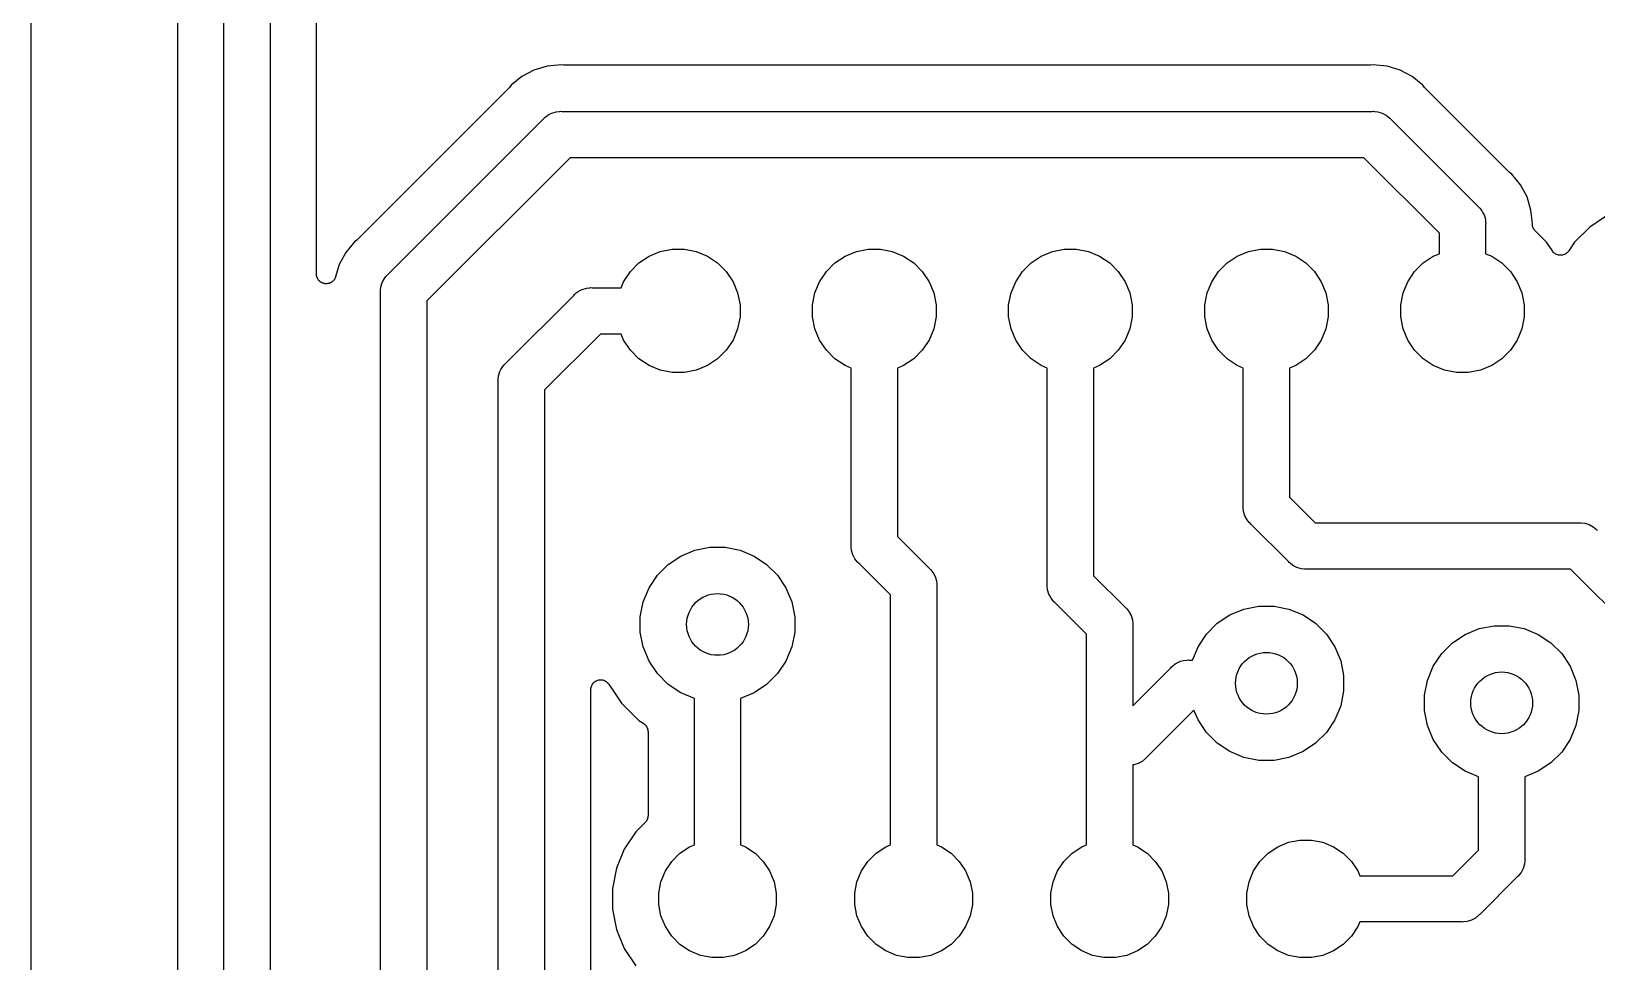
# Model space of a CAD drawing. Extents: x 102.4 to 160.8, y -97.5 to -19.5.
# Drawn here: x 102.36 to 122.64, y -51.62 to -39.56 of the extents above; entities that cross this region are included whole.
import ezdxf

# ---------------------------------------------------------------- set-up
doc = ezdxf.new("R2010")
doc.units = 0
doc.layers.add('BLACK', color=7, linetype='CONTINUOUS')

msp = doc.modelspace()

# ---------------------------------------------------------------- linework, layer by layer
at = {"layer": 'BLACK', "linetype": 'CONTINUOUS'}
for p, q in [((102.362, -97.409), (102.362, -19.939)), ((104.856, -70.0893), (104.856, -28.9707)), ((104.256, -29.0065), (104.256, -70.0536)), ((105.456, -29.0803), (105.456, -69.9797)), ((106.056, -42.7011), (106.056, -29.3814)), ((108.718, -40.1421), (108.581, -40.2545)), ((108.874, -40.0585), (108.718, -40.1421)), ((109.044, -40.007), (108.874, -40.0585)), ((109.182, -39.9934), (109.044, -40.007)), ((109.22, -39.9896), (109.182, -39.9934)), ((109.182, -39.9934), (109.182, -39.9934)), ((109.258, -39.9934), (109.22, -39.9896)), ((109.263, -39.9934), (109.258, -39.9934)), ((109.269, -39.994), (109.263, -39.9934)), ((109.27, -39.994), (109.269, -39.994)), ((119.699, -39.994), (109.27, -39.994)), ((119.704, -39.9935), (119.699, -39.994)), ((119.71, -39.9935), (119.704, -39.9935)), ((119.711, -39.9934), (119.71, -39.9935)), ((119.749, -39.9896), (119.711, -39.9934)), ((119.787, -39.9934), (119.749, -39.9896)), ((119.926, -40.007), (119.787, -39.9934)), ((119.787, -39.9934), (119.787, -39.9934)), ((120.095, -40.0585), (119.926, -40.007)), ((120.252, -40.1421), (120.095, -40.0585)), ((120.389, -40.2545), (120.252, -40.1421)), ((108.548, -40.2933), (106.587, -42.2539)), ((108.551, -40.2891), (108.548, -40.2933)), ((108.555, -40.2854), (108.551, -40.2891)), ((108.556, -40.284), (108.555, -40.2854)), ((108.581, -40.2545), (108.556, -40.284)), ((120.413, -40.284), (120.389, -40.2545)), ((120.417, -40.2878), (120.413, -40.284)), ((120.42, -40.292), (120.417, -40.2878)), ((120.421, -40.2933), (120.42, -40.292)), ((121.505, -41.3766), (120.421, -40.2933)), ((106.986, -42.7034), (108.997, -40.6923)), ((108.997, -40.6923), (109.007, -40.6808)), ((109.007, -40.6808), (109.02, -40.6701)), ((109.02, -40.6701), (109.053, -40.6434)), ((109.053, -40.6434), (109.085, -40.6258)), ((109.085, -40.6258), (109.105, -40.6155)), ((109.105, -40.6155), (109.161, -40.5983)), ((109.161, -40.5983), (109.205, -40.594)), ((109.205, -40.594), (109.22, -40.5925)), ((109.205, -40.594), (109.205, -40.594)), ((109.22, -40.5925), (109.235, -40.594)), ((109.235, -40.594), (119.735, -40.594)), ((119.735, -40.594), (119.749, -40.5925)), ((119.749, -40.5925), (119.764, -40.594)), ((119.764, -40.594), (119.764, -40.594)), ((119.764, -40.594), (119.808, -40.5983)), ((119.808, -40.5983), (119.865, -40.6155)), ((119.865, -40.6155), (119.917, -40.6434)), ((119.917, -40.6434), (119.963, -40.6808)), ((119.963, -40.6808), (119.972, -40.6923)), ((119.972, -40.6923), (121.106, -41.8261)), ((109.344, -41.194), (107.488, -43.0503)), ((119.625, -41.194), (109.344, -41.194)), ((120.604, -42.1729), (119.625, -41.194)), ((121.509, -41.38), (121.505, -41.3766)), ((121.513, -41.3838), (121.509, -41.38)), ((121.514, -41.3849), (121.513, -41.3838)), ((121.543, -41.4092), (121.514, -41.3849)), ((121.656, -41.5462), (121.543, -41.4092)), ((121.74, -41.7025), (121.656, -41.5462)), ((121.791, -41.8722), (121.74, -41.7025)), ((121.106, -41.8261), (121.117, -41.8355)), ((121.117, -41.8355), (121.127, -41.8469)), ((121.127, -41.8469), (121.155, -41.8812)), ((121.155, -41.8812), (121.169, -41.9074)), ((121.169, -41.9074), (121.183, -41.9333)), ((121.183, -41.9333), (121.2, -41.9898)), ((121.805, -42.0105), (121.791, -41.8722)), ((122.781, -41.9393), (122.552, -42.0925)), ((120.604, -42.4383), (120.604, -42.1729)), ((121.2, -41.9898), (121.204, -42.0339)), ((121.204, -42.0339), (121.204, -42.0339)), ((121.204, -42.0339), (121.205, -42.0486)), ((121.205, -42.0486), (121.204, -42.0634)), ((121.204, -42.0634), (121.204, -42.4383)), ((121.805, -42.0106), (121.805, -42.0105)), ((121.809, -42.0566), (121.805, -42.0106)), ((121.809, -42.0576), (121.809, -42.0566)), ((121.809, -42.0644), (121.809, -42.0576)), ((121.81, -42.0699), (121.809, -42.0644)), ((121.811, -42.0755), (121.81, -42.0699)), ((121.813, -42.0821), (121.811, -42.0755)), ((121.814, -42.0888), (121.813, -42.0821)), ((121.816, -42.0939), (121.814, -42.0888)), ((121.818, -42.0993), (121.816, -42.0939)), ((121.821, -42.1054), (121.818, -42.0993)), ((121.823, -42.1117), (121.821, -42.1054)), ((121.827, -42.1163), (121.823, -42.1117)), ((121.829, -42.1213), (121.827, -42.1163)), ((121.833, -42.1266), (121.829, -42.1213)), ((121.837, -42.1323), (121.833, -42.1266)), ((121.841, -42.1363), (121.837, -42.1323)), ((121.845, -42.1407), (121.841, -42.1363)), ((121.846, -42.1419), (121.845, -42.1407)), ((121.991, -42.2876), (121.846, -42.1419)), ((122.552, -42.0925), (122.357, -42.2876)), ((106.549, -42.2865), (106.436, -42.4236)), ((106.578, -42.2623), (106.549, -42.2865)), ((106.582, -42.2585), (106.578, -42.2623)), ((106.586, -42.2552), (106.582, -42.2585)), ((106.587, -42.2539), (106.586, -42.2552)), ((110.511, -42.4107), (110.665, -42.38)), ((110.665, -42.38), (110.823, -42.38)), ((110.823, -42.38), (110.977, -42.4107)), ((113.051, -42.4107), (113.205, -42.38)), ((113.205, -42.38), (113.363, -42.38)), ((113.363, -42.38), (113.517, -42.4107)), ((115.591, -42.4107), (115.745, -42.38)), ((115.745, -42.38), (115.903, -42.38)), ((115.903, -42.38), (116.057, -42.4107)), ((118.131, -42.4107), (118.285, -42.38)), ((118.285, -42.38), (118.443, -42.38)), ((118.443, -42.38), (118.597, -42.4107)), ((122.068, -42.4027), (121.991, -42.2876)), ((122.357, -42.2876), (122.28, -42.4027)), ((106.352, -42.5799), (106.305, -42.738)), ((106.436, -42.4236), (106.352, -42.5799)), ((110.123, -42.67), (110.234, -42.5586)), ((110.234, -42.5586), (110.365, -42.471)), ((110.365, -42.471), (110.511, -42.4107)), ((110.977, -42.4107), (111.123, -42.471)), ((111.123, -42.471), (111.254, -42.5586)), ((111.254, -42.5586), (111.365, -42.67)), ((112.663, -42.67), (112.774, -42.5586)), ((112.774, -42.5586), (112.905, -42.471)), ((112.905, -42.471), (113.051, -42.4107)), ((113.517, -42.4107), (113.663, -42.471)), ((113.663, -42.471), (113.794, -42.5586)), ((113.794, -42.5586), (113.905, -42.67)), ((115.203, -42.67), (115.314, -42.5586)), ((115.314, -42.5586), (115.445, -42.471)), ((115.445, -42.471), (115.591, -42.4107)), ((116.057, -42.4107), (116.203, -42.471)), ((116.203, -42.471), (116.334, -42.5586)), ((116.334, -42.5586), (116.445, -42.67)), ((117.743, -42.67), (117.854, -42.5586)), ((117.854, -42.5586), (117.985, -42.471)), ((117.985, -42.471), (118.131, -42.4107)), ((118.597, -42.4107), (118.743, -42.471)), ((118.743, -42.471), (118.874, -42.5586)), ((118.874, -42.5586), (118.985, -42.67)), ((120.283, -42.67), (120.394, -42.5586)), ((120.394, -42.5586), (120.525, -42.471)), ((120.525, -42.471), (120.604, -42.4383)), ((121.204, -42.4383), (121.283, -42.471)), ((121.283, -42.471), (121.414, -42.5586)), ((121.414, -42.5586), (121.525, -42.67)), ((122.076, -42.4121), (122.068, -42.4027)), ((122.084, -42.4214), (122.076, -42.4121)), ((122.084, -42.4216), (122.084, -42.4214)), ((122.084, -42.4219), (122.084, -42.4216)), ((122.093, -42.4296), (122.084, -42.4219)), ((122.103, -42.4373), (122.093, -42.4296)), ((122.103, -42.4374), (122.103, -42.4373)), ((122.103, -42.4376), (122.103, -42.4374)), ((122.114, -42.4433), (122.103, -42.4376)), ((122.124, -42.4491), (122.114, -42.4433)), ((122.125, -42.4492), (122.124, -42.4491)), ((122.125, -42.4494), (122.125, -42.4492)), ((122.137, -42.453), (122.125, -42.4494)), ((122.148, -42.4565), (122.137, -42.453)), ((122.149, -42.4566), (122.148, -42.4565)), ((122.148, -42.4565), (122.148, -42.4565)), ((122.161, -42.4579), (122.149, -42.4566)), ((122.173, -42.4592), (122.161, -42.4579)), ((122.186, -42.458), (122.173, -42.4592)), ((122.173, -42.4592), (122.173, -42.4591)), ((122.173, -42.4591), (122.173, -42.4592)), ((122.197, -42.457), (122.186, -42.458)), ((122.198, -42.4569), (122.197, -42.457)), ((122.21, -42.4534), (122.198, -42.4568)), ((122.198, -42.4568), (122.198, -42.4569)), ((122.221, -42.45), (122.21, -42.4534)), ((122.222, -42.4499), (122.221, -42.45)), ((122.233, -42.4442), (122.222, -42.4498)), ((122.222, -42.4498), (122.222, -42.4499)), ((122.243, -42.4386), (122.233, -42.4442)), ((122.244, -42.4384), (122.243, -42.4386)), ((122.253, -42.4308), (122.244, -42.4382)), ((122.244, -42.4382), (122.244, -42.4384)), ((122.263, -42.4231), (122.253, -42.4308)), ((122.271, -42.4136), (122.263, -42.4227)), ((122.263, -42.4227), (122.263, -42.4229)), ((122.263, -42.4229), (122.263, -42.4231)), ((122.279, -42.4042), (122.271, -42.4136)), ((122.28, -42.4027), (122.279, -42.4036)), ((122.279, -42.4036), (122.279, -42.4036)), ((122.279, -42.4036), (122.279, -42.4037)), ((122.279, -42.4037), (122.279, -42.4042)), ((106.057, -42.7072), (106.056, -42.7011)), ((106.057, -42.7134), (106.057, -42.7072)), ((106.058, -42.7195), (106.057, -42.7134)), ((106.058, -42.7258), (106.058, -42.7195)), ((106.06, -42.7317), (106.058, -42.7258)), ((106.061, -42.7377), (106.06, -42.7317)), ((106.064, -42.7435), (106.061, -42.7377)), ((106.066, -42.7495), (106.064, -42.7435)), ((106.068, -42.7549), (106.066, -42.7495)), ((106.071, -42.7606), (106.068, -42.7549)), ((106.074, -42.7659), (106.071, -42.7606)), ((106.077, -42.7714), (106.074, -42.7659)), ((106.081, -42.7762), (106.077, -42.7714)), ((106.084, -42.7813), (106.081, -42.7762)), ((106.089, -42.7858), (106.084, -42.7813)), ((106.093, -42.7906), (106.089, -42.7858)), ((106.098, -42.7945), (106.093, -42.7906)), ((106.276, -42.7872), (106.272, -42.7919)), ((106.28, -42.7829), (106.276, -42.7872)), ((106.284, -42.7777), (106.28, -42.7829)), ((106.288, -42.7729), (106.284, -42.7777)), ((106.291, -42.7675), (106.288, -42.7729)), ((106.294, -42.7625), (106.291, -42.7675)), ((106.297, -42.7567), (106.294, -42.7625)), ((106.3, -42.7512), (106.297, -42.7567)), ((106.302, -42.7453), (106.3, -42.7512)), ((106.304, -42.7397), (106.302, -42.7453)), ((106.305, -42.738), (106.304, -42.7397)), ((106.909, -42.8106), (106.936, -42.7608)), ((106.936, -42.7608), (106.937, -42.7585)), ((106.937, -42.7585), (106.956, -42.7361)), ((106.956, -42.7361), (106.975, -42.7128)), ((106.975, -42.7128), (106.986, -42.7034)), ((110.035, -42.8011), (110.123, -42.67)), ((111.365, -42.67), (111.453, -42.8011)), ((112.575, -42.8011), (112.663, -42.67)), ((113.905, -42.67), (113.993, -42.8011)), ((115.115, -42.8011), (115.203, -42.67)), ((116.445, -42.67), (116.533, -42.8011)), ((117.655, -42.8011), (117.743, -42.67)), ((118.985, -42.67), (119.073, -42.8011)), ((120.195, -42.8011), (120.283, -42.67)), ((121.525, -42.67), (121.613, -42.8011)), ((106.102, -42.7989), (106.098, -42.7945)), ((106.107, -42.8024), (106.102, -42.7989)), ((106.112, -42.8064), (106.107, -42.8024)), ((106.117, -42.8093), (106.112, -42.8064)), ((106.122, -42.8128), (106.117, -42.8093)), ((106.128, -42.8152), (106.122, -42.8128)), ((106.134, -42.8182), (106.128, -42.8152)), ((106.14, -42.82), (106.134, -42.8182)), ((106.145, -42.8224), (106.14, -42.82)), ((106.151, -42.8237), (106.145, -42.8224)), ((106.157, -42.8255), (106.151, -42.8237)), ((106.164, -42.8262), (106.157, -42.8255)), ((106.17, -42.8274), (106.164, -42.8262)), ((106.176, -42.8275), (106.17, -42.8274)), ((106.182, -42.8281), (106.176, -42.8275)), ((106.188, -42.8276), (106.182, -42.8281)), ((106.194, -42.8276), (106.188, -42.8276)), ((106.201, -42.8265), (106.194, -42.8276)), ((106.207, -42.8259), (106.201, -42.8265)), ((106.213, -42.8242), (106.207, -42.8259)), ((106.219, -42.823), (106.213, -42.8242)), ((106.225, -42.8207), (106.219, -42.823)), ((106.231, -42.8189), (106.225, -42.8207)), ((106.236, -42.8161), (106.231, -42.8189)), ((106.242, -42.8138), (106.236, -42.8161)), ((106.247, -42.8103), (106.242, -42.8138)), ((106.253, -42.8074), (106.247, -42.8103)), ((106.257, -42.8036), (106.253, -42.8074)), ((106.262, -42.8002), (106.257, -42.8036)), ((106.267, -42.7958), (106.262, -42.8002)), ((106.272, -42.7919), (106.267, -42.7958)), ((106.887, -42.926), (106.888, -42.9113)), ((106.888, -42.9407), (106.887, -42.926)), ((106.888, -42.9113), (106.892, -42.8672)), ((106.888, -42.9113), (106.888, -42.9113)), ((106.888, -58.9133), (106.888, -42.9407)), ((106.892, -42.8672), (106.909, -42.8106)), ((108.51, -43.8581), (109.39, -42.9783)), ((109.39, -42.9783), (109.399, -42.9668)), ((109.399, -42.9668), (109.423, -42.9472)), ((109.423, -42.9472), (109.445, -42.9294)), ((109.445, -42.9294), (109.479, -42.9113)), ((109.479, -42.9113), (109.497, -42.9015)), ((109.497, -42.9015), (109.554, -42.8843)), ((109.554, -42.8843), (109.598, -42.88)), ((109.598, -42.88), (109.613, -42.8785)), ((109.598, -42.88), (109.598, -42.88)), ((109.613, -42.8785), (109.627, -42.88)), ((109.627, -42.88), (110.002, -42.88)), ((110.002, -42.88), (110.035, -42.8011)), ((111.453, -42.8011), (111.513, -42.9466)), ((111.513, -42.9466), (111.544, -43.1012)), ((112.484, -43.1012), (112.515, -42.9466)), ((112.515, -42.9466), (112.575, -42.8011)), ((113.993, -42.8011), (114.053, -42.9466)), ((114.053, -42.9466), (114.084, -43.1012)), ((115.024, -43.1012), (115.055, -42.9466)), ((115.055, -42.9466), (115.115, -42.8011)), ((116.533, -42.8011), (116.593, -42.9466)), ((116.593, -42.9466), (116.624, -43.1012)), ((117.564, -43.1012), (117.595, -42.9466)), ((117.595, -42.9466), (117.655, -42.8011)), ((119.073, -42.8011), (119.133, -42.9466)), ((119.133, -42.9466), (119.164, -43.1012)), ((120.104, -43.1012), (120.135, -42.9466)), ((120.135, -42.9466), (120.195, -42.8011)), ((121.613, -42.8011), (121.673, -42.9466)), ((121.673, -42.9466), (121.704, -43.1012)), ((107.488, -43.0503), (107.488, -58.8037)), ((111.544, -43.1012), (111.544, -43.2588)), ((112.484, -43.2588), (112.484, -43.1012)), ((114.084, -43.1012), (114.084, -43.2588)), ((115.024, -43.2588), (115.024, -43.1012)), ((116.624, -43.1012), (116.624, -43.2588)), ((117.564, -43.2588), (117.564, -43.1012)), ((119.164, -43.1012), (119.164, -43.2588)), ((120.104, -43.2588), (120.104, -43.1012)), ((121.704, -43.1012), (121.704, -43.2588)), ((111.544, -43.2588), (111.513, -43.4134)), ((112.515, -43.4134), (112.484, -43.2588)), ((114.084, -43.2588), (114.053, -43.4134)), ((115.055, -43.4134), (115.024, -43.2588)), ((116.624, -43.2588), (116.593, -43.4134)), ((117.595, -43.4134), (117.564, -43.2588)), ((119.164, -43.2588), (119.133, -43.4134)), ((120.135, -43.4134), (120.104, -43.2588)), ((121.704, -43.2588), (121.673, -43.4134)), ((109.737, -43.48), (109.012, -44.2049)), ((110.002, -43.48), (109.737, -43.48)), ((110.035, -43.5589), (110.002, -43.48)), ((110.123, -43.69), (110.035, -43.5589)), ((111.453, -43.5589), (111.365, -43.69)), ((111.513, -43.4134), (111.453, -43.5589)), ((112.575, -43.5589), (112.515, -43.4134)), ((112.663, -43.69), (112.575, -43.5589)), ((113.993, -43.5589), (113.905, -43.69)), ((114.053, -43.4134), (113.993, -43.5589)), ((115.115, -43.5589), (115.055, -43.4134)), ((115.203, -43.69), (115.115, -43.5589)), ((116.533, -43.5589), (116.445, -43.69)), ((116.593, -43.4134), (116.533, -43.5589)), ((117.655, -43.5589), (117.595, -43.4134)), ((117.743, -43.69), (117.655, -43.5589)), ((119.073, -43.5589), (118.985, -43.69)), ((119.133, -43.4134), (119.073, -43.5589)), ((120.195, -43.5589), (120.135, -43.4134)), ((120.283, -43.69), (120.195, -43.5589)), ((121.613, -43.5589), (121.525, -43.69)), ((121.673, -43.4134), (121.613, -43.5589)), ((110.234, -43.8014), (110.123, -43.69)), ((110.365, -43.889), (110.234, -43.8014)), ((111.254, -43.8014), (111.123, -43.889)), ((111.365, -43.69), (111.254, -43.8014)), ((112.774, -43.8014), (112.663, -43.69)), ((112.905, -43.889), (112.774, -43.8014)), ((113.794, -43.8014), (113.663, -43.889)), ((113.905, -43.69), (113.794, -43.8014)), ((115.314, -43.8014), (115.203, -43.69)), ((115.445, -43.889), (115.314, -43.8014)), ((116.334, -43.8014), (116.203, -43.889)), ((116.445, -43.69), (116.334, -43.8014)), ((117.854, -43.8014), (117.743, -43.69)), ((117.985, -43.889), (117.854, -43.8014)), ((118.874, -43.8014), (118.743, -43.889)), ((118.985, -43.69), (118.874, -43.8014)), ((120.394, -43.8014), (120.283, -43.69)), ((120.525, -43.889), (120.394, -43.8014)), ((121.414, -43.8014), (121.283, -43.889)), ((121.525, -43.69), (121.414, -43.8014)), ((108.416, -44.0218), (108.433, -43.9653)), ((108.433, -43.9653), (108.447, -43.9405)), ((108.447, -43.9405), (108.461, -43.9132)), ((108.461, -43.9132), (108.486, -43.8832)), ((108.486, -43.8832), (108.499, -43.8675)), ((108.499, -43.8675), (108.51, -43.8581)), ((110.511, -43.9493), (110.365, -43.889)), ((110.665, -43.98), (110.511, -43.9493)), ((110.823, -43.98), (110.665, -43.98)), ((110.977, -43.9493), (110.823, -43.98)), ((111.123, -43.889), (110.977, -43.9493)), ((112.984, -43.9216), (112.905, -43.889)), ((112.984, -46.2133), (112.984, -43.9216)), ((113.663, -43.889), (113.584, -43.9216)), ((113.584, -43.9216), (113.584, -46.1037)), ((115.524, -43.9216), (115.445, -43.889)), ((115.524, -46.7213), (115.524, -43.9216)), ((116.203, -43.889), (116.124, -43.9216)), ((116.124, -43.9216), (116.124, -46.6117)), ((118.064, -43.9216), (117.985, -43.889)), ((118.064, -45.7053), (118.064, -43.9216)), ((118.743, -43.889), (118.664, -43.9216)), ((118.664, -43.9216), (118.664, -45.5957)), ((120.671, -43.9493), (120.525, -43.889)), ((120.825, -43.98), (120.671, -43.9493)), ((120.983, -43.98), (120.825, -43.98)), ((121.137, -43.9493), (120.983, -43.98)), ((121.283, -43.889), (121.137, -43.9493)), ((108.411, -44.0806), (108.412, -44.0659)), ((108.412, -44.0954), (108.411, -44.0806)), ((108.412, -44.0659), (108.416, -44.0218)), ((108.412, -44.0659), (108.412, -44.0659)), ((108.412, -57.6433), (108.412, -44.0954)), ((109.012, -44.2049), (109.012, -57.5337)), ((118.664, -45.5957), (118.996, -45.928)), ((118.063, -45.72), (118.064, -45.7053)), ((118.068, -45.7788), (118.063, -45.72)), ((118.085, -45.8354), (118.068, -45.7788)), ((118.113, -45.8875), (118.085, -45.8354)), ((118.141, -45.9217), (118.113, -45.8875)), ((118.151, -45.9332), (118.141, -45.9217)), ((118.162, -45.9425), (118.151, -45.9332)), ((118.649, -46.4297), (118.162, -45.9425)), ((118.996, -45.928), (122.413, -45.928)), ((122.413, -45.928), (122.428, -45.9265)), ((122.428, -45.9265), (122.443, -45.928)), ((122.443, -45.928), (122.443, -45.928)), ((122.443, -45.928), (122.487, -45.9323)), ((122.487, -45.9323), (122.543, -45.9495)), ((122.543, -45.9495), (122.595, -45.9774)), ((122.595, -45.9774), (122.641, -46.0148)), ((122.641, -46.0148), (122.651, -46.0263)), ((112.983, -46.228), (112.984, -46.2133)), ((112.984, -46.2427), (112.983, -46.228)), ((113.584, -46.1037), (113.994, -46.5135)), ((110.615, -46.4672), (110.778, -46.3578)), ((110.778, -46.3578), (110.96, -46.2824)), ((110.96, -46.2824), (111.154, -46.244)), ((111.154, -46.244), (111.35, -46.244)), ((111.35, -46.244), (111.544, -46.2824)), ((111.544, -46.2824), (111.726, -46.3578)), ((111.726, -46.3578), (111.889, -46.4672)), ((112.988, -46.2868), (112.984, -46.2427)), ((112.984, -46.2427), (112.984, -46.2427)), ((113.005, -46.3434), (112.988, -46.2868)), ((113.014, -46.359), (113.005, -46.3434)), ((113.033, -46.3955), (113.014, -46.359)), ((113.05, -46.4159), (113.033, -46.3955)), ((113.071, -46.4412), (113.05, -46.4159)), ((113.082, -46.4506), (113.071, -46.4412)), ((118.659, -46.4412), (118.649, -46.4297)), ((118.67, -46.4505), (118.659, -46.4412)), ((110.366, -46.7703), (110.475, -46.6065)), ((110.475, -46.6065), (110.615, -46.4672)), ((111.889, -46.4672), (112.029, -46.6065)), ((112.029, -46.6065), (112.138, -46.7703)), ((113.492, -46.8603), (113.082, -46.4506)), ((113.994, -46.5135), (114.005, -46.5228)), ((114.005, -46.5228), (114.015, -46.5343)), ((114.015, -46.5343), (114.043, -46.5685)), ((114.043, -46.5685), (114.05, -46.5816)), ((114.05, -46.5816), (114.071, -46.6206)), ((114.071, -46.6206), (114.088, -46.6772)), ((116.124, -46.6117), (116.534, -47.0215)), ((118.705, -46.4786), (118.67, -46.4505)), ((118.724, -46.489), (118.705, -46.4786)), ((118.757, -46.5065), (118.724, -46.489)), ((118.813, -46.5237), (118.757, -46.5065)), ((118.857, -46.528), (118.813, -46.5237)), ((118.872, -46.5294), (118.857, -46.528)), ((118.857, -46.528), (118.857, -46.528)), ((118.887, -46.528), (118.872, -46.5294)), ((122.304, -46.528), (118.887, -46.528)), ((123.144, -47.3683), (122.304, -46.528)), ((110.29, -46.9523), (110.366, -46.7703)), ((112.138, -46.7703), (112.214, -46.9523)), ((114.088, -46.6772), (114.092, -46.7213)), ((114.092, -46.7213), (114.092, -46.7213)), ((114.092, -46.7213), (114.093, -46.736)), ((114.093, -46.736), (114.092, -46.7507)), ((114.092, -46.7507), (114.092, -50.0995)), ((115.523, -46.736), (115.524, -46.7213)), ((115.524, -46.7507), (115.523, -46.736)), ((115.528, -46.7948), (115.524, -46.7507)), ((115.524, -46.7507), (115.524, -46.7507)), ((115.545, -46.8514), (115.528, -46.7948)), ((110.252, -47.1455), (110.29, -46.9523)), ((112.214, -46.9523), (112.252, -47.1455)), ((113.492, -50.0995), (113.492, -46.8603)), ((115.553, -46.8662), (115.545, -46.8514)), ((115.573, -46.9035), (115.553, -46.8662)), ((115.587, -46.9202), (115.573, -46.9035)), ((115.611, -46.9492), (115.587, -46.9202)), ((115.622, -46.9586), (115.611, -46.9492)), ((116.032, -47.3683), (115.622, -46.9586)), ((116.534, -47.0215), (116.545, -47.0308)), ((116.545, -47.0308), (116.555, -47.0423)), ((116.555, -47.0423), (116.583, -47.0765)), ((117.89, -47.1198), (118.072, -47.0444)), ((118.072, -47.0444), (118.266, -47.006)), ((118.266, -47.006), (118.462, -47.006)), ((118.462, -47.006), (118.656, -47.0444)), ((118.656, -47.0444), (118.838, -47.1198)), ((110.252, -47.3425), (110.252, -47.1455)), ((112.252, -47.1455), (112.252, -47.3425)), ((116.583, -47.0765), (116.587, -47.0848)), ((116.587, -47.0848), (116.611, -47.1286)), ((116.611, -47.1286), (116.628, -47.1852)), ((116.628, -47.1852), (116.632, -47.2293)), ((116.632, -47.2293), (116.632, -47.2293)), ((116.632, -47.2293), (116.633, -47.244)), ((116.633, -47.244), (116.632, -47.2587)), ((117.587, -47.3685), (117.727, -47.2292)), ((117.727, -47.2292), (117.89, -47.1198)), ((118.838, -47.1198), (119.001, -47.2292)), ((119.001, -47.2292), (119.141, -47.3685)), ((110.29, -47.5357), (110.252, -47.3425)), ((112.252, -47.3425), (112.214, -47.5357)), ((116.032, -48.7533), (116.032, -47.3683)), ((116.632, -47.2587), (116.632, -48.2977)), ((117.478, -47.5323), (117.587, -47.3685)), ((119.141, -47.3685), (119.25, -47.5323)), ((120.775, -47.4832), (120.938, -47.3738)), ((120.938, -47.3738), (121.12, -47.2984)), ((121.12, -47.2984), (121.314, -47.26)), ((121.314, -47.26), (121.51, -47.26)), ((121.51, -47.26), (121.704, -47.2984)), ((121.704, -47.2984), (121.886, -47.3738)), ((121.886, -47.3738), (122.049, -47.4832)), ((110.366, -47.7177), (110.29, -47.5357)), ((112.214, -47.5357), (112.138, -47.7177)), ((117.406, -47.706), (117.478, -47.5323)), ((119.25, -47.5323), (119.326, -47.7143)), ((120.526, -47.7863), (120.635, -47.6225)), ((120.635, -47.6225), (120.775, -47.4832)), ((122.049, -47.4832), (122.189, -47.6225)), ((122.189, -47.6225), (122.298, -47.7863)), ((110.475, -47.8815), (110.366, -47.7177)), ((112.138, -47.7177), (112.029, -47.8815)), ((116.632, -48.2977), (117.125, -47.8043)), ((117.125, -47.8043), (117.135, -47.7928)), ((117.135, -47.7928), (117.146, -47.7835)), ((117.146, -47.7834), (117.181, -47.7554)), ((117.146, -47.7835), (117.146, -47.7834)), ((117.181, -47.7554), (117.233, -47.7275)), ((117.233, -47.7275), (117.251, -47.7219)), ((117.251, -47.7219), (117.289, -47.7103)), ((117.289, -47.7103), (117.333, -47.706)), ((117.333, -47.706), (117.348, -47.7045)), ((117.333, -47.706), (117.333, -47.706)), ((117.348, -47.7045), (117.363, -47.706)), ((117.363, -47.706), (117.406, -47.706)), ((119.326, -47.7143), (119.364, -47.9075)), ((120.45, -47.9683), (120.526, -47.7863)), ((122.298, -47.7863), (122.374, -47.9683)), ((109.613, -48.0741), (109.615, -48.0621)), ((109.615, -48.0617), (109.618, -48.05)), ((109.615, -48.0619), (109.615, -48.0617)), ((109.615, -48.0621), (109.615, -48.0619)), ((109.618, -48.05), (109.622, -48.0384)), ((109.622, -48.0381), (109.628, -48.0275)), ((109.622, -48.0383), (109.622, -48.0381)), ((109.622, -48.0384), (109.622, -48.0383)), ((109.628, -48.0275), (109.634, -48.0167)), ((109.634, -48.0164), (109.642, -48.007)), ((109.634, -48.0165), (109.634, -48.0164)), ((109.634, -48.0167), (109.634, -48.0165)), ((109.642, -48.007), (109.65, -47.9976)), ((109.65, -47.9974), (109.66, -47.9897)), ((109.65, -47.9975), (109.65, -47.9974)), ((109.65, -47.9976), (109.65, -47.9975)), ((109.66, -47.9897), (109.669, -47.9821)), ((109.669, -47.9819), (109.68, -47.9762)), ((109.669, -47.982), (109.669, -47.9819)), ((109.669, -47.9821), (109.669, -47.982)), ((109.68, -47.9762), (109.691, -47.9705)), ((109.691, -47.9704), (109.703, -47.967)), ((109.691, -47.9705), (109.691, -47.9704)), ((109.691, -47.9705), (109.691, -47.9705)), ((109.703, -47.967), (109.715, -47.9635)), ((109.715, -47.9634), (109.727, -47.9623)), ((109.715, -47.9635), (109.715, -47.9634)), ((109.715, -47.9634), (109.715, -47.9634)), ((109.727, -47.9623), (109.74, -47.9612)), ((109.74, -47.9612), (109.74, -47.9612)), ((109.74, -47.9612), (109.74, -47.9612)), ((109.74, -47.9612), (109.752, -47.9624)), ((109.752, -47.9624), (109.764, -47.9637)), ((109.764, -47.9637), (109.764, -47.9637)), ((109.764, -47.9637), (109.765, -47.9637)), ((109.765, -47.9637), (109.776, -47.9673)), ((109.776, -47.9673), (109.788, -47.9709)), ((109.788, -47.9709), (109.788, -47.971)), ((109.788, -47.971), (109.788, -47.9711)), ((109.788, -47.9711), (109.799, -47.9769)), ((109.799, -47.9769), (109.81, -47.9827)), ((109.81, -47.9827), (109.81, -47.9828)), ((109.81, -47.9828), (109.81, -47.9829)), ((109.81, -47.9829), (109.82, -47.9907)), ((109.82, -47.9907), (109.829, -47.9984)), ((109.829, -47.9984), (109.829, -47.9986)), ((109.829, -47.9986), (109.829, -47.9987)), ((109.829, -47.9987), (109.837, -48.0082)), ((109.837, -48.0082), (109.845, -48.0176)), ((109.845, -48.0176), (110.009, -48.2639)), ((110.615, -48.0208), (110.475, -47.8815)), ((110.778, -48.1302), (110.615, -48.0208)), ((111.889, -48.0208), (111.726, -48.1302)), ((112.029, -47.8815), (111.889, -48.0208)), ((119.364, -47.9075), (119.364, -48.1045)), ((120.412, -48.1615), (120.45, -47.9683)), ((122.374, -47.9683), (122.412, -48.1615)), ((109.612, -48.0864), (109.613, -48.0741)), ((109.612, -48.0867), (109.612, -48.0864)), ((109.612, -48.0867), (109.612, -48.0867)), ((109.612, -48.0867), (109.612, -48.0867)), ((109.612, -48.0882), (109.612, -48.0867)), ((109.612, -57.2326), (109.612, -48.0882)), ((110.009, -48.2639), (110.232, -48.4868)), ((110.952, -48.2021), (110.778, -48.1302)), ((110.952, -50.0995), (110.952, -48.2021)), ((111.726, -48.1302), (111.552, -48.2021)), ((111.552, -48.2021), (111.552, -50.0995)), ((119.364, -48.1045), (119.326, -48.2977)), ((120.412, -48.3585), (120.412, -48.1615)), ((122.412, -48.1615), (122.412, -48.3585)), ((117.425, -48.3529), (116.809, -48.9697)), ((117.478, -48.4797), (117.425, -48.3529)), ((119.326, -48.2977), (119.25, -48.4797)), ((120.45, -48.5517), (120.412, -48.3585)), ((122.412, -48.3585), (122.374, -48.5517)), ((110.232, -48.4868), (110.296, -48.5292)), ((110.296, -48.5292), (110.296, -48.5295)), ((110.296, -48.5295), (110.296, -48.5295)), ((110.296, -48.5295), (110.296, -48.5296)), ((110.296, -48.5296), (110.297, -48.5302)), ((110.297, -48.5302), (110.306, -48.5378)), ((110.306, -48.5378), (110.315, -48.5453)), ((110.315, -48.5453), (110.316, -48.5458)), ((110.316, -48.5458), (110.316, -48.5462)), ((110.316, -48.5462), (110.323, -48.5554)), ((110.323, -48.5554), (110.331, -48.5645)), ((110.331, -48.5645), (110.331, -48.5651)), ((110.331, -48.5651), (110.331, -48.5656)), ((110.331, -48.5656), (110.337, -48.576)), ((110.337, -48.576), (110.342, -48.5864)), ((110.342, -48.5864), (110.343, -48.587)), ((110.343, -48.587), (110.343, -48.5876)), ((110.343, -48.5876), (110.346, -48.5989)), ((110.346, -48.5989), (110.35, -48.6102)), ((110.35, -48.6102), (110.35, -48.6108)), ((110.35, -48.6108), (110.35, -48.6114)), ((110.35, -48.6114), (110.351, -48.6231)), ((110.351, -48.6231), (110.352, -48.6348)), ((110.352, -48.6348), (110.352, -49.7212)), ((117.587, -48.6435), (117.478, -48.4797)), ((117.727, -48.7828), (117.587, -48.6435)), ((119.141, -48.6435), (119.001, -48.7828)), ((119.25, -48.4797), (119.141, -48.6435)), ((120.526, -48.7337), (120.45, -48.5517)), ((122.374, -48.5517), (122.298, -48.7337)), ((116.031, -48.768), (116.032, -48.7533)), ((116.032, -48.7827), (116.031, -48.768)), ((116.032, -50.0995), (116.032, -48.7827)), ((117.89, -48.8922), (117.727, -48.7828)), ((119.001, -48.7828), (118.838, -48.8922)), ((120.635, -48.8975), (120.526, -48.7337)), ((122.298, -48.7337), (122.189, -48.8975)), ((116.645, -49.0637), (116.632, -49.0649)), ((116.632, -49.0649), (116.632, -50.0995)), ((116.701, -49.0465), (116.645, -49.0637)), ((116.753, -49.0186), (116.701, -49.0465)), ((116.799, -48.9812), (116.753, -49.0186)), ((116.809, -48.9697), (116.799, -48.9812)), ((118.072, -48.9676), (117.89, -48.8922)), ((118.266, -49.006), (118.072, -48.9676)), ((118.462, -49.006), (118.266, -49.006)), ((118.656, -48.9676), (118.462, -49.006)), ((118.838, -48.8922), (118.656, -48.9676)), ((120.775, -49.0368), (120.635, -48.8975)), ((120.938, -49.1462), (120.775, -49.0368)), ((122.049, -49.0368), (121.886, -49.1462)), ((122.189, -48.8975), (122.049, -49.0368)), ((121.112, -49.2181), (120.938, -49.1462)), ((121.112, -50.1677), (121.112, -49.2181)), ((121.886, -49.1462), (121.712, -49.2181)), ((121.712, -49.2181), (121.712, -50.2773)), ((110.315, -49.811), (110.194, -49.9318)), ((110.322, -49.802), (110.315, -49.811)), ((110.33, -49.793), (110.322, -49.802)), ((110.331, -49.7919), (110.33, -49.7924)), ((110.33, -49.7924), (110.33, -49.793)), ((110.336, -49.7815), (110.331, -49.7919)), ((110.342, -49.7713), (110.336, -49.7815)), ((110.346, -49.7588), (110.342, -49.77)), ((110.342, -49.77), (110.342, -49.7706)), ((110.342, -49.7706), (110.342, -49.7713)), ((110.349, -49.7476), (110.346, -49.7588)), ((110.351, -49.7347), (110.349, -49.7463)), ((110.349, -49.7463), (110.349, -49.747)), ((110.349, -49.747), (110.349, -49.7476)), ((110.352, -49.723), (110.351, -49.7347)), ((110.352, -49.7212), (110.352, -49.7217)), ((110.352, -49.7217), (110.352, -49.7217)), ((110.352, -49.7217), (110.352, -49.7217)), ((110.352, -49.7217), (110.352, -49.723)), ((110.194, -49.9318), (110.045, -50.1548)), ((118.511, -50.1247), (118.65, -50.0673)), ((118.65, -50.0673), (118.797, -50.038)), ((118.797, -50.038), (118.947, -50.038)), ((118.947, -50.038), (119.094, -50.0673)), ((119.094, -50.0673), (119.233, -50.1247)), ((110.045, -50.1548), (109.942, -50.4027)), ((110.66, -50.3143), (110.766, -50.2081)), ((110.766, -50.2081), (110.891, -50.1247)), ((110.891, -50.1247), (110.952, -50.0995)), ((111.552, -50.0995), (111.613, -50.1247)), ((111.613, -50.1247), (111.738, -50.2081)), ((111.738, -50.2081), (111.844, -50.3143)), ((113.2, -50.3143), (113.306, -50.2081)), ((113.306, -50.2081), (113.431, -50.1247)), ((113.431, -50.1247), (113.492, -50.0995)), ((114.092, -50.0995), (114.153, -50.1247)), ((114.153, -50.1247), (114.278, -50.2081)), ((114.278, -50.2081), (114.384, -50.3143)), ((115.74, -50.3143), (115.846, -50.2081)), ((115.846, -50.2081), (115.971, -50.1247)), ((115.971, -50.1247), (116.032, -50.0995)), ((116.632, -50.0995), (116.693, -50.1247)), ((116.693, -50.1247), (116.818, -50.2081)), ((116.818, -50.2081), (116.924, -50.3143)), ((118.28, -50.3143), (118.386, -50.2081)), ((118.386, -50.2081), (118.511, -50.1247)), ((119.233, -50.1247), (119.358, -50.2081)), ((119.358, -50.2081), (119.464, -50.3143)), ((120.78, -50.5), (121.112, -50.1677)), ((121.712, -50.2773), (121.713, -50.292)), ((121.713, -50.292), (121.712, -50.3067)), ((109.942, -50.4027), (109.89, -50.6659)), ((110.519, -50.5777), (110.577, -50.4391)), ((110.577, -50.4391), (110.66, -50.3143)), ((111.844, -50.3143), (111.927, -50.4391)), ((111.927, -50.4391), (111.985, -50.5777)), ((113.059, -50.5777), (113.117, -50.4391)), ((113.117, -50.4391), (113.2, -50.3143)), ((114.384, -50.3143), (114.467, -50.4391)), ((114.467, -50.4391), (114.525, -50.5777)), ((115.599, -50.5777), (115.657, -50.4391)), ((115.657, -50.4391), (115.74, -50.3143)), ((116.924, -50.3143), (117.007, -50.4391)), ((117.007, -50.4391), (117.065, -50.5777)), ((118.139, -50.5777), (118.197, -50.4391)), ((118.197, -50.4391), (118.28, -50.3143)), ((119.464, -50.3143), (119.547, -50.4391)), ((119.547, -50.4391), (119.573, -50.5)), ((121.635, -50.4927), (121.625, -50.5052)), ((121.663, -50.4595), (121.635, -50.4927)), ((121.691, -50.4074), (121.663, -50.4595)), ((121.708, -50.3508), (121.691, -50.4074)), ((121.691, -50.4074), (121.691, -50.4074)), ((121.712, -50.3067), (121.708, -50.3508)), ((121.712, -50.3067), (121.712, -50.3067)), ((109.89, -50.6659), (109.89, -50.9341)), ((110.49, -50.7249), (110.519, -50.5777)), ((111.985, -50.5777), (112.014, -50.7249)), ((113.03, -50.7249), (113.059, -50.5777)), ((114.525, -50.5777), (114.554, -50.7249)), ((115.57, -50.7249), (115.599, -50.5777)), ((117.065, -50.5777), (117.094, -50.7249)), ((118.11, -50.7249), (118.139, -50.5777)), ((119.573, -50.5), (120.78, -50.5)), ((121.614, -50.5145), (121.127, -51.0017)), ((121.625, -50.5052), (121.614, -50.5145)), ((110.49, -50.875), (110.49, -50.7249)), ((110.519, -51.0223), (110.49, -50.875)), ((112.014, -50.875), (111.985, -51.0223)), ((112.014, -50.7249), (112.014, -50.875)), ((113.03, -50.875), (113.03, -50.7249)), ((113.059, -51.0223), (113.03, -50.875)), ((114.554, -50.875), (114.525, -51.0223)), ((114.554, -50.7249), (114.554, -50.875)), ((115.57, -50.875), (115.57, -50.7249)), ((115.599, -51.0223), (115.57, -50.875)), ((117.094, -50.875), (117.065, -51.0223)), ((117.094, -50.7249), (117.094, -50.875)), ((118.11, -50.875), (118.11, -50.7249)), ((118.139, -51.0223), (118.11, -50.875)), ((109.89, -50.9341), (109.942, -51.1973)), ((110.577, -51.1609), (110.519, -51.0223)), ((111.985, -51.0223), (111.927, -51.1609)), ((113.117, -51.1609), (113.059, -51.0223)), ((114.525, -51.0223), (114.467, -51.1609)), ((115.657, -51.1609), (115.599, -51.0223)), ((117.065, -51.0223), (117.007, -51.1609)), ((118.197, -51.1609), (118.139, -51.0223)), ((119.573, -51.1), (119.547, -51.1609)), ((120.889, -51.1), (119.573, -51.1)), ((120.904, -51.1014), (120.889, -51.1)), ((120.919, -51.1), (120.904, -51.1014)), ((120.963, -51.0957), (120.919, -51.1)), ((120.919, -51.1), (120.919, -51.1)), ((121.019, -51.0785), (120.963, -51.0957)), ((121.071, -51.0506), (121.019, -51.0785)), ((121.117, -51.0132), (121.071, -51.0506)), ((121.127, -51.0017), (121.117, -51.0132)), ((109.942, -51.1973), (110.045, -51.4451)), ((110.66, -51.2857), (110.577, -51.1609)), ((110.766, -51.3919), (110.66, -51.2857)), ((111.844, -51.2857), (111.738, -51.3919)), ((111.927, -51.1609), (111.844, -51.2857)), ((113.2, -51.2857), (113.117, -51.1609)), ((113.306, -51.3919), (113.2, -51.2857)), ((114.384, -51.2857), (114.278, -51.3919)), ((114.467, -51.1609), (114.384, -51.2857)), ((115.74, -51.2857), (115.657, -51.1609)), ((115.846, -51.3919), (115.74, -51.2857)), ((116.924, -51.2857), (116.818, -51.3919)), ((117.007, -51.1609), (116.924, -51.2857)), ((118.28, -51.2857), (118.197, -51.1609)), ((118.386, -51.3919), (118.28, -51.2857)), ((119.464, -51.2857), (119.358, -51.3919)), ((119.547, -51.1609), (119.464, -51.2857)), ((110.045, -51.4451), (110.194, -51.6682)), ((110.891, -51.4753), (110.766, -51.3919)), ((111.03, -51.5327), (110.891, -51.4753)), ((111.613, -51.4753), (111.474, -51.5327)), ((111.738, -51.3919), (111.613, -51.4753)), ((113.431, -51.4753), (113.306, -51.3919)), ((113.57, -51.5327), (113.431, -51.4753)), ((114.153, -51.4753), (114.014, -51.5327)), ((114.278, -51.3919), (114.153, -51.4753)), ((115.971, -51.4753), (115.846, -51.3919)), ((116.11, -51.5327), (115.971, -51.4753)), ((116.693, -51.4753), (116.554, -51.5327)), ((116.818, -51.3919), (116.693, -51.4753)), ((118.511, -51.4753), (118.386, -51.3919)), ((118.65, -51.5327), (118.511, -51.4753)), ((119.233, -51.4753), (119.094, -51.5327)), ((119.358, -51.3919), (119.233, -51.4753)), ((111.177, -51.562), (111.03, -51.5327)), ((111.327, -51.562), (111.177, -51.562)), ((111.474, -51.5327), (111.327, -51.562)), ((113.717, -51.562), (113.57, -51.5327)), ((113.867, -51.562), (113.717, -51.562)), ((114.014, -51.5327), (113.867, -51.562)), ((116.257, -51.562), (116.11, -51.5327)), ((116.407, -51.562), (116.257, -51.562)), ((116.554, -51.5327), (116.407, -51.562)), ((118.797, -51.562), (118.65, -51.5327)), ((118.947, -51.562), (118.797, -51.562)), ((119.094, -51.5327), (118.947, -51.562))]:
    msp.add_line(p, q, dxfattribs=at)
at = {"layer": 'BLACK'}
for centre in [(111.252, -47.244), (118.364, -48.006), (121.412, -48.26)]:
    msp.add_circle(centre, 0.4, dxfattribs=at)

doc.saveas('drawing.dxf')
